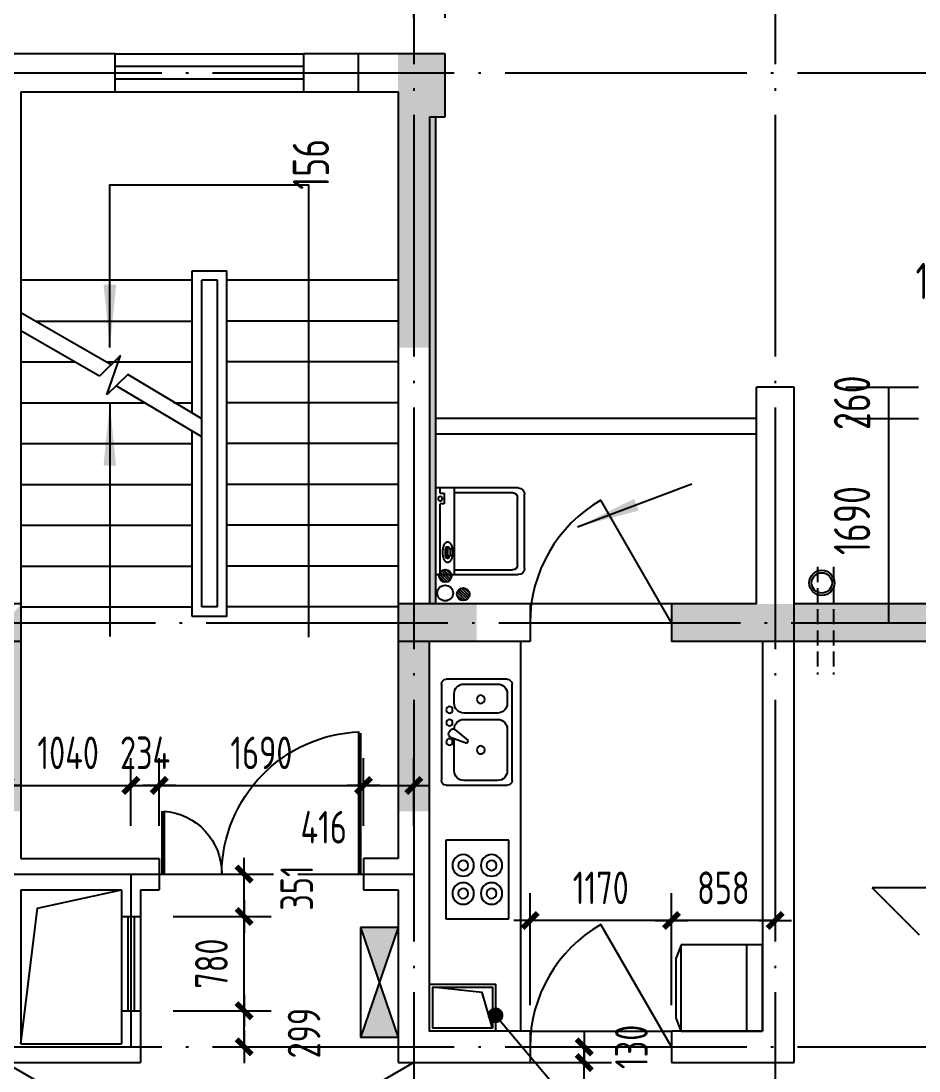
# Model space of a CAD drawing. Extents: x -726032 to 135930, y -151624 to 587044.
# Drawn here: x -374797 to -367367, y 477124 to 485813 of the extents above; entities that cross this region are included whole.
import ezdxf
from ezdxf.enums import TextEntityAlignment as Align

# ---------------------------------------------------------------- set-up
doc = ezdxf.new("R2010")
doc.units = 0
doc.header["$LTSCALE"] = 1000
doc.header["$MEASUREMENT"] = 0
doc.linetypes.add('DASH', pattern=[0.35, 0.25, -0.1])
doc.linetypes.add('DOTE', pattern=[2.42, 2, -0.2, 0.02, -0.2])
doc.layers.get('0').update_dxf_attribs({"linetype": 'CONTINUOUS'})
doc.layers.get('DEFPOINTS').update_dxf_attribs({"color": 1, "linetype": 'CONTINUOUS'})
for name, color, linetype in [('COLUMN', 170, 'CONTINUOUS'), ('DOTE', 8, 'DOTE'), ('GROUND', 45, 'CONTINUOUS'), ('JIAJU', 252, 'CONTINUOUS'), ('LVTRY', 6, 'CONTINUOUS'), ('PUB_DIM', 245, 'CONTINUOUS'), ('ROOF', 4, 'CONTINUOUS'), ('STAIR', 42, 'CONTINUOUS'), ('TOTHER', 7, 'CONTINUOUS'), ('WALL', 255, 'CONTINUOUS'), ('WINDOW', 155, 'CONTINUOUS'), ('WINDOW_TEXT', 7, 'CONTINUOUS'), ('引线', 213, 'CONTINUOUS'), ('空调', 245, 'CONTINUOUS'), ('雨水管', 20, 'CONTINUOUS')]:
    doc.layers.add(name, color=color, linetype=linetype)
doc.styles.add('DIM_FONT', font='isocp.shx', dxfattribs={"width": 0.8})
doc.styles.add('SIMPLEX', font='SIMPLEX.SHX')
doc.dimstyles.new('AXIS', dxfattribs={"dimtxt": 300, "dimasz": 1, "dimexe": 250, "dimexo": 300, "dimgap": 150, "dimtad": 1, "dimdec": 0, "dimzin": 0, "dimdsep": 46, "dimtxsty": 'DIM_FONT', "dimcen": 0.09, "dimse1": 1, "dimse2": 1, "dimclrt": 142, "dimadec": 0, "dimazin": 0, "dimtfac": 1, "dimtdec": 0, "dimtix": 1, "dimtmove": 2, "dimatfit": 3, "dimfxl": 1, "dimtolj": 1, "dimtzin": 0, "dimarcsym": 0})
doc.dimstyles.new('DIMA', dxfattribs={"dimtxt": 300, "dimasz": 1, "dimexe": 250, "dimexo": 300, "dimgap": 150, "dimtad": 1, "dimdec": 0, "dimzin": 0, "dimdsep": 46, "dimtxsty": 'DIM_FONT', "dimcen": 0.09, "dimse1": 1, "dimclrt": 142, "dimadec": 0, "dimazin": 0, "dimtfac": 1, "dimtdec": 0, "dimtix": 1, "dimtmove": 2, "dimatfit": 3, "dimfxl": 1, "dimtolj": 1, "dimtzin": 0, "dimarcsym": 0})
doc.dimstyles.new('DIMB', dxfattribs={"dimtxt": 300, "dimasz": 1, "dimexe": 250, "dimexo": 300, "dimgap": 150, "dimtad": 1, "dimdec": 0, "dimzin": 0, "dimdsep": 46, "dimtxsty": 'DIM_FONT', "dimcen": 0.09, "dimse2": 1, "dimclrt": 142, "dimadec": 0, "dimazin": 0, "dimtfac": 1, "dimtdec": 0, "dimtix": 1, "dimtmove": 2, "dimatfit": 3, "dimfxl": 1, "dimtolj": 1, "dimtzin": 0, "dimarcsym": 0})
doc.dimstyles.new('DIMN', dxfattribs={"dimtxt": 300, "dimasz": 1, "dimexe": 250, "dimexo": 300, "dimgap": 150, "dimtad": 1, "dimdec": 0, "dimzin": 0, "dimdsep": 46, "dimtxsty": 'DIM_FONT', "dimcen": 0.09, "dimclrt": 142, "dimadec": 0, "dimazin": 0, "dimtfac": 1, "dimtdec": 0, "dimtix": 1, "dimtmove": 2, "dimatfit": 3, "dimfxl": 1, "dimtolj": 1, "dimtzin": 0, "dimarcsym": 0})

# ---------------------------------------------------------------- blocks, each defined once
blk = doc.blocks.new('_DIMX')
blk.add_line((-150, 0), (150, 0))
at = {"const_width": 50}
blk.add_lwpolyline([(-70, -70), (70, 70)], dxfattribs=at)
blk = doc.blocks.new('*D1743')
at = {"layer": 'DEFPOINTS', "color": 0, "transparency": 16777216}
for p in [(-373886.9, 479487.2), (-374926.9, 478884), (-373886.9, 478884)]:
    blk.add_point(p, dxfattribs=at)
at = {"layer": 'PUB_DIM', "color": 0, "lineweight": -2, "transparency": 16777216}
for p, q in [((-373886.9, 479154), (-373886.9, 479712.2)), ((-374926, 479487.2), (-373887.8, 479487.2))]:
    blk.add_line(p, q, dxfattribs=at)
at = {"layer": 'PUB_DIM', "color": 0, "lineweight": -2, "transparency": 16777216, "xscale": 0.9, "yscale": 0.9, "zscale": 0.9, "rotation": 180}
blk.add_blockref('_DIMX', (-374926.9, 479487.2), dxfattribs=at)
at = {"layer": 'PUB_DIM', "color": 0, "lineweight": -2, "transparency": 16777216, "xscale": 0.9, "yscale": 0.9, "zscale": 0.9}
blk.add_blockref('_DIMX', (-373886.9, 479487.2), dxfattribs=at)
at = {"layer": 'PUB_DIM', "color": 142, "transparency": 16777216, "insert": (-374406.9, 479757.2), "char_height": 270, "attachment_point": 5, "style": 'DIM_FONT'}
blk.add_mtext('\\A1;1040', dxfattribs=at)
blk = doc.blocks.new('_DBLK')
blk.add_line((-0.5, 0), (0, -0.866))
blk.add_arc((-0.5, 0), 1, 300, 0)
at = {"layer": 'WINDOW_TEXT', "style": 'SIMPLEX', "flags": 9}
blk.add_attdef('A', text='', height=1, dxfattribs=at).set_placement((0, 1.5), align=Align.MIDDLE)
blk = doc.blocks.new('*D559')
at = {"layer": 'DEFPOINTS', "color": 0, "transparency": 16777216}
for p in [(-374926.9, 486734.7), (-375186.9, 485540), (-374926.9, 485540)]:
    blk.add_point(p, dxfattribs=at)
at = {"layer": 'PUB_DIM', "color": 0, "lineweight": -2, "transparency": 16777216}
for p, q in [((-375186.9, 485840), (-375186.9, 486984.7)), ((-374926.9, 485840), (-374926.9, 486984.7)), ((-375187.9, 486734.7), (-375188.9, 486734.7)), ((-375186.9, 486734.7), (-374926.9, 486734.7)), ((-374925.9, 486734.7), (-374924.9, 486734.7))]:
    blk.add_line(p, q, dxfattribs=at)
at = {"layer": 'PUB_DIM', "color": 0, "transparency": 16777216}
for points in [[(-375187.9, 486734.9), (-375187.9, 486734.5), (-375186.9, 486734.7)], [(-374925.9, 486734.9), (-374925.9, 486734.5), (-374926.9, 486734.7)]]:
    blk.add_solid(points, dxfattribs=at)
at = {"layer": 'PUB_DIM', "color": 142, "transparency": 16777216, "insert": (-375010.9, 487249.3), "char_height": 300, "attachment_point": 5, "style": 'DIM_FONT'}
blk.add_mtext('\\A1;260', dxfattribs=at)
blk = doc.blocks.new('*D1787')
at = {"layer": 'DEFPOINTS', "color": 0, "transparency": 16777216}
for p in [(-370584.9, 478369.9), (-370584.9, 477400.4), (-369414.9, 477400.4)]:
    blk.add_point(p, dxfattribs=at)
at = {"layer": 'PUB_DIM', "color": 0, "lineweight": -2, "transparency": 16777216}
for p, q in [((-370584.9, 477670.4), (-370584.9, 478594.9)), ((-369415.8, 478369.9), (-370584, 478369.9))]:
    blk.add_line(p, q, dxfattribs=at)
at = {"layer": 'PUB_DIM', "color": 0, "lineweight": -2, "transparency": 16777216, "xscale": 0.9, "yscale": 0.9, "zscale": 0.9, "rotation": 180}
blk.add_blockref('_DIMX', (-370584.9, 478369.9), dxfattribs=at)
at = {"layer": 'PUB_DIM', "color": 0, "lineweight": -2, "transparency": 16777216, "xscale": 0.9, "yscale": 0.9, "zscale": 0.9}
blk.add_blockref('_DIMX', (-369414.9, 478369.9), dxfattribs=at)
at = {"layer": 'PUB_DIM', "color": 142, "transparency": 16777216, "insert": (-369999.9, 478639.9), "char_height": 270, "attachment_point": 5, "style": 'DIM_FONT'}
blk.add_mtext('\\A1;1170', dxfattribs=at)
blk = doc.blocks.new('*D1788')
at = {"layer": 'DEFPOINTS', "color": 0, "transparency": 16777216}
for p in [(-369414.9, 478369.9), (-369414.9, 477400.4), (-368556.9, 477400.4)]:
    blk.add_point(p, dxfattribs=at)
at = {"layer": 'PUB_DIM', "color": 0, "lineweight": -2, "transparency": 16777216}
for p, q in [((-369414.9, 477670.4), (-369414.9, 478594.9)), ((-368557.8, 478369.9), (-369414, 478369.9))]:
    blk.add_line(p, q, dxfattribs=at)
at = {"layer": 'PUB_DIM', "color": 0, "lineweight": -2, "transparency": 16777216, "xscale": 0.9, "yscale": 0.9, "zscale": 0.9, "rotation": 180}
blk.add_blockref('_DIMX', (-369414.9, 478369.9), dxfattribs=at)
at = {"layer": 'PUB_DIM', "color": 0, "lineweight": -2, "transparency": 16777216, "xscale": 0.9, "yscale": 0.9, "zscale": 0.9}
blk.add_blockref('_DIMX', (-368556.9, 478369.9), dxfattribs=at)
at = {"layer": 'PUB_DIM', "color": 142, "transparency": 16777216, "insert": (-368985.9, 478639.9), "char_height": 270, "attachment_point": 5, "style": 'DIM_FONT'}
blk.add_mtext('\\A1;858', dxfattribs=at)
blk = doc.blocks.new('A$C593B1C2D')
at = {"layer": 'JIAJU'}
for p, q in [((0, 550), (0, 32.5)), ((550, 550), (0, 550)), ((550, 32.5), (550, 550)), ((550, 450), (0, 450)), ((0, 32.5), (84.2, 0)), ((550, 32.5), (0, 32.5)), ((465.8, 0), (84.2, 0)), ((550, 32.5), (465.8, 0))]:
    blk.add_line(p, q, dxfattribs=at)
blk = doc.blocks.new('A$C52343C9C')
at = {"layer": 'JIAJU', "rotation": 2.050917305024764e-05}
blk.add_blockref('A$C593B1C2D', (0, 0), dxfattribs=at)
blk = doc.blocks.new('A$C47CE1419')
at = {"layer": 'JIAJU', "xscale": -1, "rotation": 90}
blk.add_blockref('A$C52343C9C', (550, 550), dxfattribs=at)
blk = doc.blocks.new('A$C5371541F')
at = {"layer": 'JIAJU'}
h = blk.add_hatch(color=256, dxfattribs=at)
h.paths.add_polyline_path([(0, 700), (120, 350), (240, 700)])
h.paths.add_polyline_path([(0, 0), (240, 0), (120, 350)])
for p, q in [((0, 700), (0, 0)), ((240, 700), (0, 0)), ((240, 700), (0, 700)), ((0, 700), (240, 0)), ((240, 700), (240, 0)), ((240, 0), (0, 0))]:
    blk.add_line(p, q, dxfattribs=at)
blk = doc.blocks.new('51103111123616')
for p, q in [((-300, 60), (300, 60)), ((-300, 19.8), (300, 19.8)), ((-300, -19.8), (300, -19.8)), ((-300, -60), (300, -60))]:
    blk.add_line(p, q)
at = {"style": 'SIMPLEX', "flags": 9}
blk.add_attdef('A', text='', height=1, dxfattribs=at).set_placement((0, 0), align=Align.MIDDLE)
blk = doc.blocks.new('*D1802')
at = {"layer": 'DEFPOINTS', "color": 0, "transparency": 16777216}
for p in [(-373808.9, 478402.9), (-372951.1, 478402.9), (-373808.9, 477622.9)]:
    blk.add_point(p, dxfattribs=at)
at = {"layer": 'PUB_DIM', "color": 0, "lineweight": -2, "transparency": 16777216}
for p, q in [((-373538.9, 478402.9), (-372726.1, 478402.9)), ((-372951.1, 477623.8), (-372951.1, 478402))]:
    blk.add_line(p, q, dxfattribs=at)
at = {"layer": 'PUB_DIM', "color": 0, "lineweight": -2, "transparency": 16777216, "xscale": 0.9, "yscale": 0.9, "zscale": 0.9}
for p, rotation in [((-372951.1, 478402.9), 90), ((-372951.1, 477622.9), 270)]:
    blk.add_blockref('_DIMX', p, dxfattribs=dict(at, rotation=rotation))
at = {"layer": 'PUB_DIM', "color": 142, "transparency": 16777216, "insert": (-373221.1, 478012.9), "char_height": 270, "attachment_point": 5, "rotation": 90, "style": 'DIM_FONT'}
blk.add_mtext('\\A1;780', dxfattribs=at)
blk = doc.blocks.new('*D1804')
at = {"layer": 'DEFPOINTS', "color": 0, "transparency": 16777216}
for p in [(-373808.9, 477622.9), (-372951.1, 477622.9), (-373808.9, 477323.9)]:
    blk.add_point(p, dxfattribs=at)
at = {"layer": 'PUB_DIM', "color": 0, "lineweight": -2, "transparency": 16777216}
for p, q in [((-373538.9, 477622.9), (-372726.1, 477622.9)), ((-372951.1, 477324.8), (-372951.1, 477622))]:
    blk.add_line(p, q, dxfattribs=at)
at = {"layer": 'PUB_DIM', "color": 0, "lineweight": -2, "transparency": 16777216, "xscale": 0.9, "yscale": 0.9, "zscale": 0.9}
for p, rotation in [((-372951.1, 477622.9), 90), ((-372951.1, 477323.9), 270)]:
    blk.add_blockref('_DIMX', p, dxfattribs=dict(at, rotation=rotation))
at = {"layer": 'PUB_DIM', "color": 142, "transparency": 16777216, "insert": (-372454.7, 477437.9), "char_height": 270, "attachment_point": 5, "rotation": 90, "style": 'DIM_FONT'}
blk.add_mtext('\\A1;299', dxfattribs=at)
blk = doc.blocks.new('*D601')
at = {"layer": 'DEFPOINTS', "color": 0, "transparency": 16777216}
for p in [(-371546.9, 479487.2), (-371962.9, 478884), (-371546.9, 478884)]:
    blk.add_point(p, dxfattribs=at)
at = {"layer": 'PUB_DIM', "color": 0, "lineweight": -2, "transparency": 16777216}
for p, q in [((-371962.9, 479154), (-371962.9, 479712.2)), ((-371546.9, 479154), (-371546.9, 479712.2)), ((-371962, 479487.2), (-371547.8, 479487.2))]:
    blk.add_line(p, q, dxfattribs=at)
at = {"layer": 'PUB_DIM', "color": 0, "lineweight": -2, "transparency": 16777216, "xscale": 0.9, "yscale": 0.9, "zscale": 0.9, "rotation": 180}
blk.add_blockref('_DIMX', (-371962.9, 479487.2), dxfattribs=at)
at = {"layer": 'PUB_DIM', "color": 0, "lineweight": -2, "transparency": 16777216, "xscale": 0.9, "yscale": 0.9, "zscale": 0.9}
blk.add_blockref('_DIMX', (-371546.9, 479487.2), dxfattribs=at)
at = {"layer": 'PUB_DIM', "color": 142, "transparency": 16777216, "insert": (-372292.3, 479141.6), "char_height": 270, "attachment_point": 5, "style": 'DIM_FONT'}
blk.add_mtext('\\A1;416', dxfattribs=at)
blk = doc.blocks.new('*D1805')
at = {"layer": 'DEFPOINTS', "color": 0, "transparency": 16777216}
for p in [(-373808.9, 478753.9), (-372951.1, 478753.9), (-373808.9, 478402.9)]:
    blk.add_point(p, dxfattribs=at)
at = {"layer": 'PUB_DIM', "color": 0, "lineweight": -2, "transparency": 16777216}
for p, q in [((-373538.9, 478753.9), (-372726.1, 478753.9)), ((-372951.1, 478403.8), (-372951.1, 478753))]:
    blk.add_line(p, q, dxfattribs=at)
at = {"layer": 'PUB_DIM', "color": 0, "lineweight": -2, "transparency": 16777216, "xscale": 0.9, "yscale": 0.9, "zscale": 0.9}
for p, rotation in [((-372951.1, 478753.9), 90), ((-372951.1, 478402.9), 270)]:
    blk.add_blockref('_DIMX', p, dxfattribs=dict(at, rotation=rotation))
at = {"layer": 'PUB_DIM', "color": 142, "transparency": 16777216, "insert": (-372515.6, 478639), "char_height": 270, "attachment_point": 5, "rotation": 90, "style": 'DIM_FONT'}
blk.add_mtext('\\A1;351', dxfattribs=at)
blk = doc.blocks.new('M_A17ORW')
at = {"const_width": 0.02}
for points in [[(-0.481, -0.0014), (-0.481, -0.3084)], [(0.481, 0.0014), (0.481, -0.6906)]]:
    blk.add_lwpolyline(points, dxfattribs=at)
for centre, radius, start, end in [((-0.5008, -0.0026), 0.3067, 274.2492, 0.2101), ((0.5046, 0.0019), 0.6987, 180.2762, 268.0603)]:
    blk.add_arc(centre, radius, start, end)
blk = doc.blocks.new('*D1806')
at = {"layer": 'DEFPOINTS', "color": 0, "transparency": 16777216}
for p in [(-371962.9, 479487.2), (-373652.9, 478884), (-371962.9, 478884)]:
    blk.add_point(p, dxfattribs=at)
at = {"layer": 'PUB_DIM', "color": 0, "lineweight": -2, "transparency": 16777216}
for p, q in [((-371962.9, 479154), (-371962.9, 479712.2)), ((-373652, 479487.2), (-371963.8, 479487.2))]:
    blk.add_line(p, q, dxfattribs=at)
at = {"layer": 'PUB_DIM', "color": 0, "lineweight": -2, "transparency": 16777216, "xscale": 0.9, "yscale": 0.9, "zscale": 0.9, "rotation": 180}
blk.add_blockref('_DIMX', (-373652.9, 479487.2), dxfattribs=at)
at = {"layer": 'PUB_DIM', "color": 0, "lineweight": -2, "transparency": 16777216, "xscale": 0.9, "yscale": 0.9, "zscale": 0.9}
blk.add_blockref('_DIMX', (-371962.9, 479487.2), dxfattribs=at)
at = {"layer": 'PUB_DIM', "color": 142, "transparency": 16777216, "insert": (-372807.9, 479757.2), "char_height": 270, "attachment_point": 5, "style": 'DIM_FONT'}
blk.add_mtext('\\A1;1690', dxfattribs=at)
blk = doc.blocks.new('*D602')
at = {"layer": 'DEFPOINTS', "color": 0, "transparency": 16777216}
for p in [(-373652.9, 479487.2), (-373886.9, 478884), (-373652.9, 478884)]:
    blk.add_point(p, dxfattribs=at)
at = {"layer": 'PUB_DIM', "color": 0, "lineweight": -2, "transparency": 16777216}
for p, q in [((-373886.9, 479154), (-373886.9, 479712.2)), ((-373652.9, 479154), (-373652.9, 479712.2)), ((-373887.8, 479487.2), (-373888.7, 479487.2)), ((-373886.9, 479487.2), (-373652.9, 479487.2)), ((-373652, 479487.2), (-373651.1, 479487.2))]:
    blk.add_line(p, q, dxfattribs=at)
at = {"layer": 'PUB_DIM', "color": 0, "lineweight": -2, "transparency": 16777216, "xscale": 0.9, "yscale": 0.9, "zscale": 0.9}
blk.add_blockref('_DIMX', (-373886.9, 479487.2), dxfattribs=at)
at = {"layer": 'PUB_DIM', "color": 0, "lineweight": -2, "transparency": 16777216, "xscale": 0.9, "yscale": 0.9, "zscale": 0.9, "rotation": 180}
blk.add_blockref('_DIMX', (-373652.9, 479487.2), dxfattribs=at)
at = {"layer": 'PUB_DIM', "color": 142, "transparency": 16777216, "insert": (-373769.9, 479757.3), "char_height": 270, "attachment_point": 5, "style": 'DIM_FONT'}
blk.add_mtext('\\A1;234', dxfattribs=at)
blk = doc.blocks.new('*D1809')
at = {"layer": 'DEFPOINTS', "color": 0, "transparency": 16777216}
for p in [(-371013.2, 477194), (-370136.5, 477194), (-371013.2, 475894)]:
    blk.add_point(p, dxfattribs=at)
at = {"layer": 'PUB_DIM', "color": 0, "lineweight": -2, "transparency": 16777216}
for p, q in [((-370743.2, 477194), (-369911.5, 477194)), ((-370136.5, 475894.9), (-370136.5, 477193.1))]:
    blk.add_line(p, q, dxfattribs=at)
at = {"layer": 'PUB_DIM', "color": 0, "lineweight": -2, "transparency": 16777216, "xscale": 0.9, "yscale": 0.9, "zscale": 0.9}
for p, rotation in [((-370136.5, 477194), 90), ((-370136.5, 475894), 270)]:
    blk.add_blockref('_DIMX', p, dxfattribs=dict(at, rotation=rotation))
at = {"layer": 'PUB_DIM', "color": 142, "transparency": 16777216, "insert": (-370406.5, 476544), "char_height": 270, "attachment_point": 5, "rotation": 90, "style": 'DIM_FONT'}
blk.add_mtext('\\A1;1300', dxfattribs=at)
blk = doc.blocks.new('*D1810')
at = {"layer": 'DEFPOINTS', "color": 0, "transparency": 16777216}
for p in [(-371013.2, 477324), (-370136.5, 477324), (-371013.2, 477194)]:
    blk.add_point(p, dxfattribs=at)
at = {"layer": 'PUB_DIM', "color": 0, "lineweight": -2, "transparency": 16777216}
for p, q in [((-370743.2, 477324), (-369911.5, 477324)), ((-370136.5, 477324.9), (-370136.5, 477325.8)), ((-370136.5, 477194), (-370136.5, 477324)), ((-370136.5, 477193.1), (-370136.5, 477192.2))]:
    blk.add_line(p, q, dxfattribs=at)
at = {"layer": 'PUB_DIM', "color": 0, "lineweight": -2, "transparency": 16777216, "xscale": 0.9, "yscale": 0.9, "zscale": 0.9}
for p, rotation in [((-370136.5, 477324), 270), ((-370136.5, 477194), 90)]:
    blk.add_blockref('_DIMX', p, dxfattribs=dict(at, rotation=rotation))
at = {"layer": 'PUB_DIM', "color": 142, "transparency": 16777216, "insert": (-369746.5, 477324), "char_height": 270, "attachment_point": 5, "rotation": 90, "style": 'DIM_FONT'}
blk.add_mtext('\\A1;130', dxfattribs=at)
blk = doc.blocks.new('M_E21')
for p, q in [((-250.1, 0), (250.1, 0)), ((-250.1, -400.1), (-250.1, 0)), ((250.1, 0), (250.1, -400.1)), ((250.1, -400.1), (-250.1, -400.1))]:
    blk.add_line(p, q)
at = {"layer": 'TOTHER', "linetype": 'Continuous'}
for centre, radius in [((-89.3, -109.8), 68.5), ((89.3, -109.8), 68.5), ((-89.3, -109.8), 31.6), ((89.3, -109.8), 31.6), ((-89.3, -290.2), 68.5), ((-89.3, -290.2), 31.6), ((89.3, -290.2), 68.5), ((89.3, -290.2), 31.6)]:
    blk.add_circle(centre, radius, dxfattribs=at)
at = {"width": 0.8, "flags": 9}
for tag in ['XSIZE', 'YSIZE']:
    blk.add_attdef(tag, (0, 0), '', height=0.5, dxfattribs=at)
blk = doc.blocks.new('M_E29JIV')
at = {"color": 0, "linetype": 'ByBlock'}
for p, q in [((30.7, 337.5), (419.3, 337.5)), ((0, -306.8), (0, 306.8)), ((358, 306.8), (143.2, 306.8)), ((450, 306.8), (450, -306.8)), ((81.8, 245.5), (81.8, 40)), ((419.3, -20.5), (419.3, 245.5)), ((58.9, 31.4), (162.5, 70.2)), ((162.5, 70.2), (172.8, 52.5)), ((48.4, 2), (56.6, -12.3)), ((172.8, 52.5), (87.3, -17.8)), ((143.2, -81.8), (358, -81.8)), ((358, -122.7), (143.2, -122.7)), ((81.8, -184.1), (81.8, -245.5)), ((419.3, -245.5), (419.3, -184.1)), ((143.2, -306.8), (358, -306.8)), ((419.3, -337.5), (30.7, -337.5))]:
    blk.add_line(p, q, dxfattribs=at)
for centre, radius in [((250.6, 112.5), 25.6), ((51.1, 61.4), 20.5), ((51.1, -61.4), 20.5), ((51.1, -143.2), 20.5), ((250.6, -209.7), 25.6)]:
    blk.add_circle(centre, radius, dxfattribs=at)
for centre, radius, start, end in [((30.7, 306.8), 30.7, 90, 180), ((419.3, 306.8), 30.7, 0, 90), ((143.2, 245.5), 61.4, 90, 180), ((358, 245.5), 61.4, 0, 90), ((66.1, 12.3), 20.5, 110.53768, 210), ((74.3, -2), 20.5, 210, 309.46232), ((143.2, -20.5), 61.4, 180, 270), ((358, -20.5), 61.4, 270, 0), ((143.2, -184.1), 61.4, 90, 180), ((358, -184.1), 61.4, 0, 90), ((143.2, -245.5), 61.4, 180, 270), ((358, -245.5), 61.4, 270, 0), ((30.7, -306.8), 30.7, 180, 270), ((419.3, -306.8), 30.7, 270, 0)]:
    blk.add_arc(centre, radius, start, end, dxfattribs=at)
at = {"style": 'DIM_FONT', "width": 0.8, "flags": 9}
for tag in ['XSIZE', 'YSIZE']:
    blk.add_attdef(tag, (0, 0), '', height=0.5, dxfattribs=at)
blk = doc.blocks.new('*D665')
at = {"layer": 'DEFPOINTS', "color": 0, "transparency": 16777216}
for p in [(-368273.2, 482784), (-368273.2, 482524), (-367620.8, 482524)]:
    blk.add_point(p, dxfattribs=at)
at = {"layer": 'PUB_DIM', "color": 0, "lineweight": -2, "transparency": 16777216}
for p, q in [((-367973.2, 482784), (-367370.8, 482784)), ((-367620.8, 482785), (-367620.8, 482786)), ((-367620.8, 482784), (-367620.8, 482524)), ((-367973.2, 482524), (-367370.8, 482524)), ((-367620.8, 482523), (-367620.8, 482522))]:
    blk.add_line(p, q, dxfattribs=at)
at = {"layer": 'PUB_DIM', "color": 0, "transparency": 16777216}
for points in [[(-367621, 482785), (-367620.7, 482785), (-367620.8, 482784)], [(-367621, 482523), (-367620.7, 482523), (-367620.8, 482524)]]:
    blk.add_solid(points, dxfattribs=at)
at = {"layer": 'PUB_DIM', "color": 142, "transparency": 16777216, "insert": (-367920.8, 482654), "char_height": 300, "attachment_point": 5, "rotation": 90, "style": 'DIM_FONT'}
blk.add_mtext('\\A1;260', dxfattribs=at)
blk = doc.blocks.new('*D3604')
at = {"layer": 'DEFPOINTS', "color": 0, "transparency": 16777216}
for p in [(-368273.2, 482524), (-368273.2, 480834), (-367620.8, 480834)]:
    blk.add_point(p, dxfattribs=at)
at = {"layer": 'PUB_DIM', "color": 0, "lineweight": -2, "transparency": 16777216}
for p, q in [((-367973.2, 482524), (-367370.8, 482524)), ((-367620.8, 482523), (-367620.8, 480835))]:
    blk.add_line(p, q, dxfattribs=at)
at = {"layer": 'PUB_DIM', "color": 0, "transparency": 16777216}
for points in [[(-367621, 482523), (-367620.7, 482523), (-367620.8, 482524)], [(-367621, 480835), (-367620.7, 480835), (-367620.8, 480834)]]:
    blk.add_solid(points, dxfattribs=at)
at = {"layer": 'PUB_DIM', "color": 142, "transparency": 16777216, "insert": (-367920.8, 481679), "char_height": 300, "attachment_point": 5, "rotation": 90, "style": 'DIM_FONT'}
blk.add_mtext('\\A1;1690', dxfattribs=at)
blk = doc.blocks.new('*D666')
at = {"layer": 'DEFPOINTS', "color": 0, "transparency": 16777216}
for p in [(-367126.9, 483361.3), (-367256.9, 482054.1), (-367126.9, 482054.1)]:
    blk.add_point(p, dxfattribs=at)
at = {"layer": 'PUB_DIM', "color": 0, "lineweight": -2, "transparency": 16777216}
for p, q in [((-367256.9, 482354.1), (-367256.9, 483611.3)), ((-367126.9, 482354.1), (-367126.9, 483611.3)), ((-367257.9, 483361.3), (-367258.9, 483361.3)), ((-367256.9, 483361.3), (-367126.9, 483361.3)), ((-367125.9, 483361.3), (-367124.9, 483361.3))]:
    blk.add_line(p, q, dxfattribs=at)
at = {"layer": 'PUB_DIM', "color": 0, "transparency": 16777216}
for points in [[(-367257.9, 483361.5), (-367257.9, 483361.2), (-367256.9, 483361.3)], [(-367125.9, 483361.5), (-367125.9, 483361.2), (-367126.9, 483361.3)]]:
    blk.add_solid(points, dxfattribs=at)
at = {"layer": 'PUB_DIM', "color": 142, "transparency": 16777216, "insert": (-367191.9, 483661.3), "char_height": 300, "attachment_point": 5, "style": 'DIM_FONT'}
blk.add_mtext('\\A1;130', dxfattribs=at)
blk = doc.blocks.new('*D670')
at = {"layer": 'DEFPOINTS', "color": 0, "transparency": 16777216}
for p in [(-371546.9, 486734.7), (-371546.9, 485540), (-371286.9, 485540)]:
    blk.add_point(p, dxfattribs=at)
at = {"layer": 'PUB_DIM', "color": 0, "lineweight": -2, "transparency": 16777216}
for p, q in [((-371546.9, 485840), (-371546.9, 486984.7)), ((-371286.9, 485840), (-371286.9, 486984.7)), ((-371547.9, 486734.7), (-371548.9, 486734.7)), ((-371286.9, 486734.7), (-371546.9, 486734.7)), ((-371285.9, 486734.7), (-371284.9, 486734.7))]:
    blk.add_line(p, q, dxfattribs=at)
at = {"layer": 'PUB_DIM', "color": 0, "transparency": 16777216}
for points in [[(-371547.9, 486734.9), (-371547.9, 486734.5), (-371546.9, 486734.7)], [(-371285.9, 486734.9), (-371285.9, 486734.5), (-371286.9, 486734.7)]]:
    blk.add_solid(points, dxfattribs=at)
at = {"layer": 'PUB_DIM', "color": 142, "transparency": 16777216, "insert": (-371462.8, 487249.3), "char_height": 300, "attachment_point": 5, "style": 'DIM_FONT'}
blk.add_mtext('\\A1;260', dxfattribs=at)
blk = doc.blocks.new('_ARROW')
blk.add_solid([(0, 0), (-1, 0.1), (-1, -0.1)])
blk = doc.blocks.new('_WBLK')
for p, q in [((-0.5, 0.5), (0.5, 0.5)), ((0.5, 0.1667), (-0.5, 0.1667)), ((0.5, -0.1667), (-0.5, -0.1667)), ((-0.5, -0.5), (0.5, -0.5))]:
    blk.add_line(p, q)
at = {"layer": 'WINDOW_TEXT', "style": 'SIMPLEX', "flags": 9}
blk.add_attdef('A', text='', height=1, dxfattribs=at).set_placement((0, 1.5), align=Align.MIDDLE)
blk = doc.blocks.new('*D3217')
at = {"layer": 'DEFPOINTS', "color": 0, "transparency": 16777216}
for p in [(-370708.6, 485384), (-372008.6, 485228), (-370708.6, 485228)]:
    blk.add_point(p, dxfattribs=at)
at = {"layer": 'PUB_DIM', "color": 0, "lineweight": -2, "transparency": 16777216}
for p, q in [((-372008.6, 485385), (-372008.6, 485386)), ((-372008.6, 485384), (-372008.6, 485228)), ((-372008.6, 485227), (-372008.6, 485226))]:
    blk.add_line(p, q, dxfattribs=at)
at = {"layer": 'PUB_DIM', "color": 0, "transparency": 16777216}
for points in [[(-372008.7, 485385), (-372008.4, 485385), (-372008.6, 485384)], [(-372008.7, 485227), (-372008.4, 485227), (-372008.6, 485228)]]:
    blk.add_solid(points, dxfattribs=at)
at = {"layer": 'PUB_DIM', "color": 142, "transparency": 16777216, "insert": (-372398.6, 484627.2), "char_height": 300, "attachment_point": 5, "rotation": 90, "style": 'DIM_FONT'}
blk.add_mtext('\\A1;156', dxfattribs=at)
blk = doc.blocks.new('*D3218')
at = {"layer": 'DEFPOINTS', "color": 0, "transparency": 16777216}
for p in [(-370708.6, 485540), (-372008.6, 485384), (-370708.6, 485384)]:
    blk.add_point(p, dxfattribs=at)
at = {"layer": 'PUB_DIM', "color": 0, "lineweight": -2, "transparency": 16777216}
for p, q in [((-372008.6, 485541), (-372008.6, 485542)), ((-372008.6, 485540), (-372008.6, 485384)), ((-372008.6, 485383), (-372008.6, 485382))]:
    blk.add_line(p, q, dxfattribs=at)
at = {"layer": 'PUB_DIM', "color": 0, "transparency": 16777216}
for points in [[(-372008.7, 485541), (-372008.4, 485541), (-372008.6, 485540)], [(-372008.7, 485383), (-372008.4, 485383), (-372008.6, 485384)]]:
    blk.add_solid(points, dxfattribs=at)
at = {"layer": 'PUB_DIM', "color": 142, "transparency": 16777216, "insert": (-372398.6, 486140.8), "char_height": 300, "attachment_point": 5, "rotation": 90, "style": 'DIM_FONT'}
blk.add_mtext('\\A1;156', dxfattribs=at)
blk = doc.blocks.new('M_E20')
for p, q in [((345, 0), (-345, 0)), ((-302.4, -35.8), (-345, -35.8)), ((-302.4, -35), (-302.4, -65.6)), ((-302.4, -65.6), (-219.3, -65.6)), ((-219.3, -65.6), (-219.3, -35)), ((345, -35.8), (-219.3, -35.8)), ((-307.3, -144.3), (-307.3, -611)), ((123, -86.9), (123.1, -98.6)), ((133.5, -96.3), (133.5, -112.9)), ((198.1, -96.3), (133.5, -96.3)), ((133.5, -112.9), (198.1, -112.9)), ((198.1, -112.9), (198.1, -96.3)), ((214.8, -88), (214.8, -98.5)), ((307.3, -144.3), (307.3, -611)), ((267.3, -651), (-267.3, -651))]:
    blk.add_line(p, q)
blk.add_lwpolyline([(83.3, -94.4, 0.185158), (88.2, -107.2, 0.102042), (107.7, -121.5, 0.060862), (132.7, -129.5, 0.047173), (166.5, -132.7, 0.047173), (200.2, -129.5, 0.060862), (225.3, -121.5, 0.102042), (244.7, -107.2, 0.185158), (249.6, -94.4, 0.185158), (244.7, -81.7, 0.102042), (225.3, -67.3, 0.060862), (200.2, -59.3, 0.047173), (166.5, -56.1, 0.047173), (132.7, -59.3, 0.060862), (107.7, -67.3, 0.102042), (88.2, -81.7, 0.185158)], format="xyb", close=True)
for points in [[(214.8, -88, 0.259034), (212.9, -84.6, 0.076276), (201.4, -79.7, 0.036515), (187.8, -77.2, 0.026615), (169, -76.2, 0.026615), (150.1, -77.2, 0.036515), (136.6, -79.7, 0.076276), (125, -84.6, 0.259034), (123.1, -88, 0.078462), (123.3, -89.3, 0.056762)], [(214.8, -98.5, 0.259034), (212.9, -95.1, 0.076276), (201.4, -90.2, 0.036515), (187.8, -87.7, 0.026615), (169, -86.7, 0.026615), (150.1, -87.7, 0.036515), (136.6, -90.2, 0.076276), (125, -95.1, 0.259034), (123.1, -98.5, 0.259034), (125, -102, 0.056762), (133.5, -106, 0.036515)], [(198.1, -107.7, 0.008736), (201.4, -106.9, 0.076276), (212.9, -102, 0.259034), (214.8, -98.5, 0.259034)]]:
    blk.add_lwpolyline(points, format="xyb")
blk.add_circle((-258.7, -35), 17.5)
for centre, start, end in [((-267.3, -611), 180, 270), ((267.3, -611), 270, 0)]:
    blk.add_arc(centre, 40, start, end)
at = {"layer": 'TOTHER', "linetype": 'Continuous'}
for p, q in [((-345, -655.8), (-345, 0)), ((345, 0), (345, -655.8)), ((-345, -144.7), (345, -144.7)), ((295, -705.8), (-295, -705.8))]:
    blk.add_line(p, q, dxfattribs=at)
for centre, start, end in [((-295, -655.8), 180, 270), ((295, -655.8), 270, 0)]:
    blk.add_arc(centre, 50, start, end, dxfattribs=at)
at = {"width": 0.8, "flags": 9}
for tag in ['XSIZE', 'YSIZE']:
    blk.add_attdef(tag, (0, 0), '', height=0.5, dxfattribs=at)

msp = doc.modelspace()

# ---------------------------------------------------------------- hatches: boundary and pattern name
at = {"layer": 'ROOF'}
h = msp.add_hatch(dxfattribs=at)
h.set_pattern_fill('DOTS', color=256, scale=390, style=0)
h.set_pattern_definition([(180, (-358066.776, 72015.83), (-12.1875, 24.375), [0, -24.375])])
h.paths.add_polyline_path([(-371364.9, 480990), (-371416.9, 480990), (-371416.9, 485020), (-371364.9, 485020)])
at = {"layer": '雨水管'}
h = msp.add_hatch(dxfattribs=at)
h.set_pattern_fill('ANSI31', color=256, scale=130, style=0)
h.set_pattern_definition([(135, (149469.341, 823253.283), (11.4904852, 11.4904852), [])])
h.paths.add_polyline_path([(-371338.5, 481221.5, 1), (-371234.5, 481221.5, 1)])
h = msp.add_hatch(dxfattribs=at)
h.set_pattern_fill('ANSI31', color=256, scale=130, style=0)
h.set_pattern_definition([(135, (149617.654, 823101.326), (11.4904852, 11.4904852), [])])
h.paths.add_polyline_path([(-371190.2, 481069.6, 1), (-371086.2, 481069.6, 1)])

# ---------------------------------------------------------------- linework, layer by layer
at = {"layer": 'COLUMN'}
for points in [[(-371286.9, 485540), (-371286.9, 485020), (-371676.9, 485540), (-371416.9, 485020)], [(-371676.9, 483109), (-371416.9, 483109), (-371676.9, 485540), (-371416.9, 485020)], [(-375056.9, 480678), (-375056.9, 479274), (-374796.9, 480990), (-374796.9, 479274)], [(-371416.9, 479274), (-371676.9, 479274), (-371416.9, 480678), (-371676.9, 480990)], [(-371026.9, 480990), (-371026.9, 480678), (-371676.9, 480990), (-371416.9, 480678)], [(-369414.9, 480990), (-369414.9, 480678), (-367126.9, 480990), (-367126.9, 480678)]]:
    msp.add_solid(points, dxfattribs=at)
at = {"layer": 'DOTE'}
for p, q in [((-371546.9, 487455.9), (-371546.9, 474984)), ((-368556.9, 487455.9), (-368556.9, 459611.9)), ((-385312.2, 485384), (-315680.4, 485384)), ((-385364.2, 480834), (-315680.4, 480834)), ((-374926.9, 478754), (-371546.9, 478754)), ((-373886.9, 478754), (-373886.9, 477324)), ((-385312.2, 477324), (-315680.4, 477324))]:
    msp.add_line(p, q, dxfattribs=at)
at = {"layer": 'GROUND'}
for p, q in [((-369414.9, 480990), (-370584.9, 480990)), ((-370584.9, 477454), (-369414.9, 477454))]:
    msp.add_line(p, q, dxfattribs=at)
at = {"layer": 'LVTRY'}
msp.add_line((-370662.9, 480678), (-370662.9, 477454), dxfattribs=at)
for points in [[(-370870.9, 477454), (-371416.9, 477454), (-371416.9, 477844), (-370870.9, 477844)], [(-370896.9, 477480), (-371390.9, 477480), (-371390.9, 477818), (-370896.9, 477818)]]:
    msp.add_lwpolyline(points, close=True, dxfattribs=at)
msp.add_lwpolyline([(-370896.9, 477480), (-370981.5, 477774.5), (-371390.9, 477818)], dxfattribs=at)
at = {"layer": 'PUB_DIM'}
for p in [(-367363.6, 478248.9), (-366247, 478638.9)]:
    msp.add_line(p, (-367753.6, 478638.9), dxfattribs=at)
for points in [[(-374061.5, 483110.7), (-374061.5, 484457.7), (-372419.1, 484457.7), (-372419.1, 480713.6)], [(-374062.4, 482654), (-374062.4, 480719.5)]]:
    msp.add_lwpolyline(points, dxfattribs=at)
at = {"layer": 'ROOF'}
for p, q in [((-371364.9, 480990), (-371364.9, 485020)), ((-368712.9, 482524), (-371364.9, 482524)), ((-368712.9, 482394), (-371364.9, 482394))]:
    msp.add_line(p, q, dxfattribs=at)
msp.add_lwpolyline([(-374796.9, 477350), (-374661.5, 478470.9), (-373964.9, 478624)], dxfattribs=at)
at = {"layer": 'STAIR'}
for p, q in [((-373379.9, 483746), (-373093.9, 483746)), ((-373379.9, 482565.9), (-373379.9, 483746)), ((-373093.9, 480886), (-373093.9, 483746)), ((-373379.9, 483668), (-374796.9, 483668)), ((-373171.9, 483668), (-373301.9, 483668)), ((-373301.9, 480964), (-373301.9, 483668)), ((-373171.9, 480964), (-373171.9, 483668)), ((-371676.9, 483668), (-373093.9, 483668)), ((-374050.5, 482968.1), (-374796.9, 483399)), ((-374677.3, 483330), (-373379.9, 483330)), ((-371676.9, 483330), (-373093.9, 483330)), ((-374146.8, 482873.6), (-374796.9, 483248.9)), ((-373973.5, 483043.8), (-374146.8, 482873.6)), ((-374086.2, 482718.5), (-373973.5, 483043.8)), ((-374796.9, 482992), (-374351.8, 482992)), ((-374091.8, 482992), (-373379.9, 482992)), ((-371676.9, 482992), (-373093.9, 482992)), ((-373912.9, 482888.7), (-374086.2, 482718.5)), ((-373301.9, 482520.9), (-373912.9, 482888.7)), ((-373301.9, 482370.8), (-374009.2, 482794.2)), ((-374796.9, 482654), (-373766.4, 482654)), ((-373532.4, 482654), (-373379.9, 482654)), ((-371676.9, 482654), (-373093.9, 482654)), ((-373379.9, 480886), (-373379.9, 482415.8)), ((-374796.9, 482316), (-373379.9, 482316)), ((-371676.9, 482316), (-373093.9, 482316)), ((-374796.9, 481978), (-373379.9, 481978)), ((-371676.9, 481978), (-373093.9, 481978)), ((-374796.9, 481640), (-373379.9, 481640)), ((-371676.9, 481640), (-373093.9, 481640)), ((-374796.9, 481302), (-373379.9, 481302)), ((-371676.9, 481302), (-373093.9, 481302)), ((-374796.9, 480964), (-373379.9, 480964)), ((-373171.9, 480964), (-373301.9, 480964)), ((-371676.9, 480964), (-373093.9, 480964)), ((-373093.9, 480886), (-373379.9, 480886))]:
    msp.add_line(p, q, dxfattribs=at)
at = {"layer": 'WALL'}
for p, q in [((-374016.9, 485540), (-375186.9, 485540)), ((-374016.9, 485228), (-374016.9, 485540)), ((-371286.9, 485540), (-372456.9, 485540)), ((-372456.9, 485228), (-372456.9, 485540)), ((-371286.9, 485020), (-371286.9, 485540)), ((-374796.9, 485228), (-374016.9, 485228)), ((-374796.9, 485228), (-374796.9, 478884)), ((-372456.9, 485228), (-371676.9, 485228)), ((-371676.9, 485228), (-371676.9, 478884)), ((-371416.9, 485020), (-371286.9, 485020)), ((-371416.9, 485020), (-371416.9, 480990)), ((-368400.9, 482784), (-368712.9, 482784)), ((-368712.9, 480990), (-368712.9, 482784)), ((-368400.9, 477194), (-368400.9, 482784)), ((-374796.9, 480990), (-375888.9, 480990)), ((-370584.9, 480990), (-371676.9, 480990)), ((-370584.9, 480990), (-370584.9, 480678)), ((-369414.9, 480990), (-369414.9, 480678)), ((-368712.9, 480990), (-369414.9, 480990)), ((-367126.9, 480990), (-368400.9, 480990)), ((-374796.9, 480678), (-375888.9, 480678)), ((-370584.9, 480678), (-371676.9, 480678)), ((-371416.9, 477454), (-371416.9, 480678)), ((-367126.9, 480678), (-369414.9, 480678)), ((-368660.9, 480678), (-368660.9, 477454)), ((-374796.9, 478884), (-373652.9, 478884)), ((-373652.9, 478884), (-373652.9, 478624)), ((-371962.9, 478884), (-371962.9, 478624)), ((-371676.9, 478884), (-371962.9, 478884)), ((-374796.9, 478624), (-373964.9, 478624)), ((-374796.9, 478624), (-374796.9, 477350)), ((-373964.9, 478624), (-373964.9, 478403)), ((-373808.9, 478624), (-373652.9, 478624)), ((-373808.9, 478624), (-373808.9, 478403)), ((-371962.9, 478624), (-371676.9, 478624)), ((-371676.9, 478624), (-371676.9, 477194)), ((-373964.9, 478403), (-373808.9, 478403)), ((-373964.9, 477623), (-373964.9, 477350)), ((-373964.9, 477623), (-373808.9, 477623)), ((-373808.9, 477623), (-373808.9, 477194)), ((-370584.9, 477454), (-371416.9, 477454)), ((-370584.9, 477454), (-370584.9, 477194)), ((-369414.9, 477454), (-369414.9, 477194)), ((-368660.9, 477454), (-369414.9, 477454)), ((-374796.9, 477350), (-373964.9, 477350)), ((-375888.9, 477194), (-373808.9, 477194)), ((-371676.9, 477194), (-370584.9, 477194)), ((-369414.9, 477194), (-368400.9, 477194))]:
    msp.add_line(p, q, dxfattribs=at)
at = {"layer": '引线', "const_width": 64.7}
msp.add_lwpolyline([(-370903.5, 477585.2, 1), (-370838.2, 477585.2, 1)], format="xyb", close=True, dxfattribs=at)
at = {"layer": '引线'}
msp.add_lwpolyline([(-370870.9, 477585.2), (-369477.7, 475929.4), (-368021.2, 475929.4)], dxfattribs=at)
at = {"layer": '空调', "linetype": 'DASH', "ltscale": 0.5}
for p, q in [((-368205.9, 481295.8), (-368205.9, 480406.4)), ((-368075.9, 481295.8), (-368075.9, 480406.4))]:
    msp.add_line(p, q, dxfattribs=at)
at = {"layer": '雨水管'}
msp.add_lwpolyline([(-370191.7, 481627.6), (-369246.2, 481982.7)], dxfattribs=at)
for centre, radius in [((-371286.5, 481221.5), 52), ((-368171, 481163.4), 104), ((-368171, 481163.4), 84.5), ((-371287.5, 481079.3), 65), ((-371138.2, 481069.6), 52)]:
    msp.add_circle(centre, radius, dxfattribs=at)

# ---------------------------------------------------------------- block references
at = {"layer": 'JIAJU', "xscale": 1.299999999999272, "yscale": 1.299999999999272, "zscale": 1.299999999999272}
msp.add_blockref('A$C5371541F', (-371988.9, 477402), dxfattribs=at)
at = {"layer": 'LVTRY'}
for name, p, xscale, yscale, zscale, rotation in [('M_E20', (-371364.9, 481590.6), -1.039999999993597, 1.039999999993597, 1.04, 90), ('M_E29JIV', (-371318.9, 479927.2), -1.299999999999272, 1.30000000000291, 1.3, 180), ('M_E21', (-371281, 478709.5), -1.30000000000291, 1.30000000000291, 1.3, 90)]:
    msp.add_blockref(name, p, dxfattribs=dict(at, xscale=xscale, yscale=yscale, zscale=zscale, rotation=rotation))
at = {"layer": 'LVTRY', "xscale": -1.299999999999272, "yscale": 1.30000000000291, "zscale": 1.3}
msp.add_blockref('A$C47CE1419', (-368660.9, 477454), dxfattribs=at)
at = {"layer": 'PUB_DIM', "xscale": 520, "yscale": 520, "zscale": 520}
for p, rotation in [((-374061.5, 483110.7), 270), ((-374062.4, 482654), 90)]:
    msp.add_blockref('_ARROW', p, dxfattribs=dict(at, rotation=rotation))
at = {"layer": 'WINDOW'}
for name, p, xscale, yscale, zscale in [('_WBLK', (-373236.9, 485384), 1560, 312, 1560), ('M_A17ORW', (-372807.9, 478754), 1690, -1690, 1690)]:
    msp.add_blockref(name, p, dxfattribs=dict(at, xscale=xscale, yscale=yscale, zscale=zscale))
for name, p, xscale, yscale, zscale, rotation in [('_DBLK', (-369999.9, 480834), 1170, 1170, 1170, 180), ('51103111123616', (-373886.9, 478013), 1.30000000000291, 1.30000000000291, 1.30000000000291, 270), ('_DBLK', (-369999.9, 477324), 1170, 1170, 1170, 180), ('_DBLK', (-374926.9, 476544), 1300, -1300, 1300, 270), ('_DBLK', (-371546.9, 476544), -1300, -1300, 1300, 90)]:
    msp.add_blockref(name, p, dxfattribs=dict(at, xscale=xscale, yscale=yscale, zscale=zscale, rotation=rotation))
at = {"layer": '雨水管', "xscale": -519.9999999999982, "yscale": 520, "zscale": 520, "rotation": 20.58587090699948}
msp.add_blockref('_ARROW', (-370191.7, 481627.6), dxfattribs=at)

# ---------------------------------------------------------------- dimensions: what is measured, and where the dimension line sits
at = {"layer": 'PUB_DIM'}
for base, p1, p2, angle, dimstyle, picture, middle, dimtype in [((-374926.9, 486734.7), (-375186.9, 485540), (-374926.9, 485540), 180, 'DIMN', '*D559', (-375010.9, 487249.3), 160), ((-371546.9, 486734.7), (-371286.9, 485540), (-371546.9, 485540), 180, 'DIMN', '*D670', (-371462.8, 487249.3), 160), ((-372008.6, 485384), (-370708.6, 485540), (-370708.6, 485384), 270, 'AXIS', '*D3218', (-372398.6, 486140.8), 161), ((-372008.6, 485228), (-370708.6, 485384), (-370708.6, 485228), 270, 'AXIS', '*D3217', (-372398.6, 484627.2), 161)]:
    dim = msp.add_linear_dim(base=base, p1=p1, p2=p2, angle=angle, dimstyle=dimstyle, dxfattribs=at)
    dim.commit()
    dim.dimension.update_dxf_attribs({"geometry": picture, "text_midpoint": middle, "dimtype": dimtype})
dim = msp.add_linear_dim(base=(-367126.9, 483361.3), p1=(-367256.9, 482054.1), p2=(-367126.9, 482054.1), dimstyle='DIMN', dxfattribs=at)
dim.commit()
dim.dimension.update_dxf_attribs({"geometry": '*D666', "text_midpoint": (-367191.9, 483661.3)})
for base, p1, p2, dimstyle, picture, middle in [((-367620.8, 482524), (-368273.2, 482784), (-368273.2, 482524), 'DIMN', '*D665', (-367920.8, 482654)), ((-367620.8, 480834), (-368273.2, 482524), (-368273.2, 480834), 'DIMB', '*D3604', (-367920.8, 481679))]:
    dim = msp.add_linear_dim(base=base, p1=p1, p2=p2, angle=270, dimstyle=dimstyle, dxfattribs=at)
    dim.commit()
    dim.dimension.update_dxf_attribs({"geometry": picture, "text_midpoint": middle})
for p1, p2, distance, dimstyle, picture, middle in [((-374926.9, 478884), (-373886.9, 478884), 603.2, 'DIMA', '*D1743', (-374406.9, 479757.2)), ((-373886.9, 478884), (-373652.9, 478884), 603.2, 'DIMN', '*D602', (-373769.9, 479757.3)), ((-373652.9, 478884), (-371962.9, 478884), 603.2, 'DIMA', '*D1806', (-372807.9, 479757.2)), ((-369414.9, 477400.4), (-370584.9, 477400.4), -969.4, 'DIMA', '*D1787', (-369999.9, 478639.9)), ((-368556.9, 477400.4), (-369414.9, 477400.4), -969.4, 'DIMA', '*D1788', (-368985.9, 478639.9)), ((-373808.9, 477622.9), (-373808.9, 478402.9), -857.8, 'DIMA', '*D1802', (-373221.1, 478012.9)), ((-371013.2, 475894), (-371013.2, 477194), -876.7, 'DIMA', '*D1809', (-370406.5, 476544))]:
    dim = msp.add_aligned_dim(p1=p1, p2=p2, distance=distance, dimstyle=dimstyle, override={"dimscale": 0.9, "dimblk1": '_DIMX', "dimblk2": '_DIMX', "dimsah": 1}, dxfattribs=at)
    dim.commit()
    dim.dimension.update_dxf_attribs({"geometry": picture, "text_midpoint": middle})
for base, p1, p2, angle, dimstyle, picture, middle in [((-371546.9, 479487.2), (-371962.9, 478884), (-371546.9, 478884), 0, 'DIMN', '*D601', (-372292.3, 479141.6)), ((-372951.1, 478753.9), (-373808.9, 478402.9), (-373808.9, 478753.9), 90, 'DIMA', '*D1805', (-372515.6, 478639)), ((-372951.1, 477622.9), (-373808.9, 477323.9), (-373808.9, 477622.9), 90, 'DIMA', '*D1804', (-372454.7, 477437.9)), ((-370136.5, 477324), (-371013.2, 477194), (-371013.2, 477324), 90, 'DIMA', '*D1810', (-369746.5, 477324))]:
    dim = msp.add_linear_dim(base=base, p1=p1, p2=p2, angle=angle, dimstyle=dimstyle, override={"dimscale": 0.9, "dimblk1": '_DIMX', "dimblk2": '_DIMX', "dimsah": 1}, dxfattribs=at)
    dim.commit()
    dim.dimension.update_dxf_attribs({"geometry": picture, "text_midpoint": middle, "dimtype": 161})

doc.saveas('drawing.dxf')
